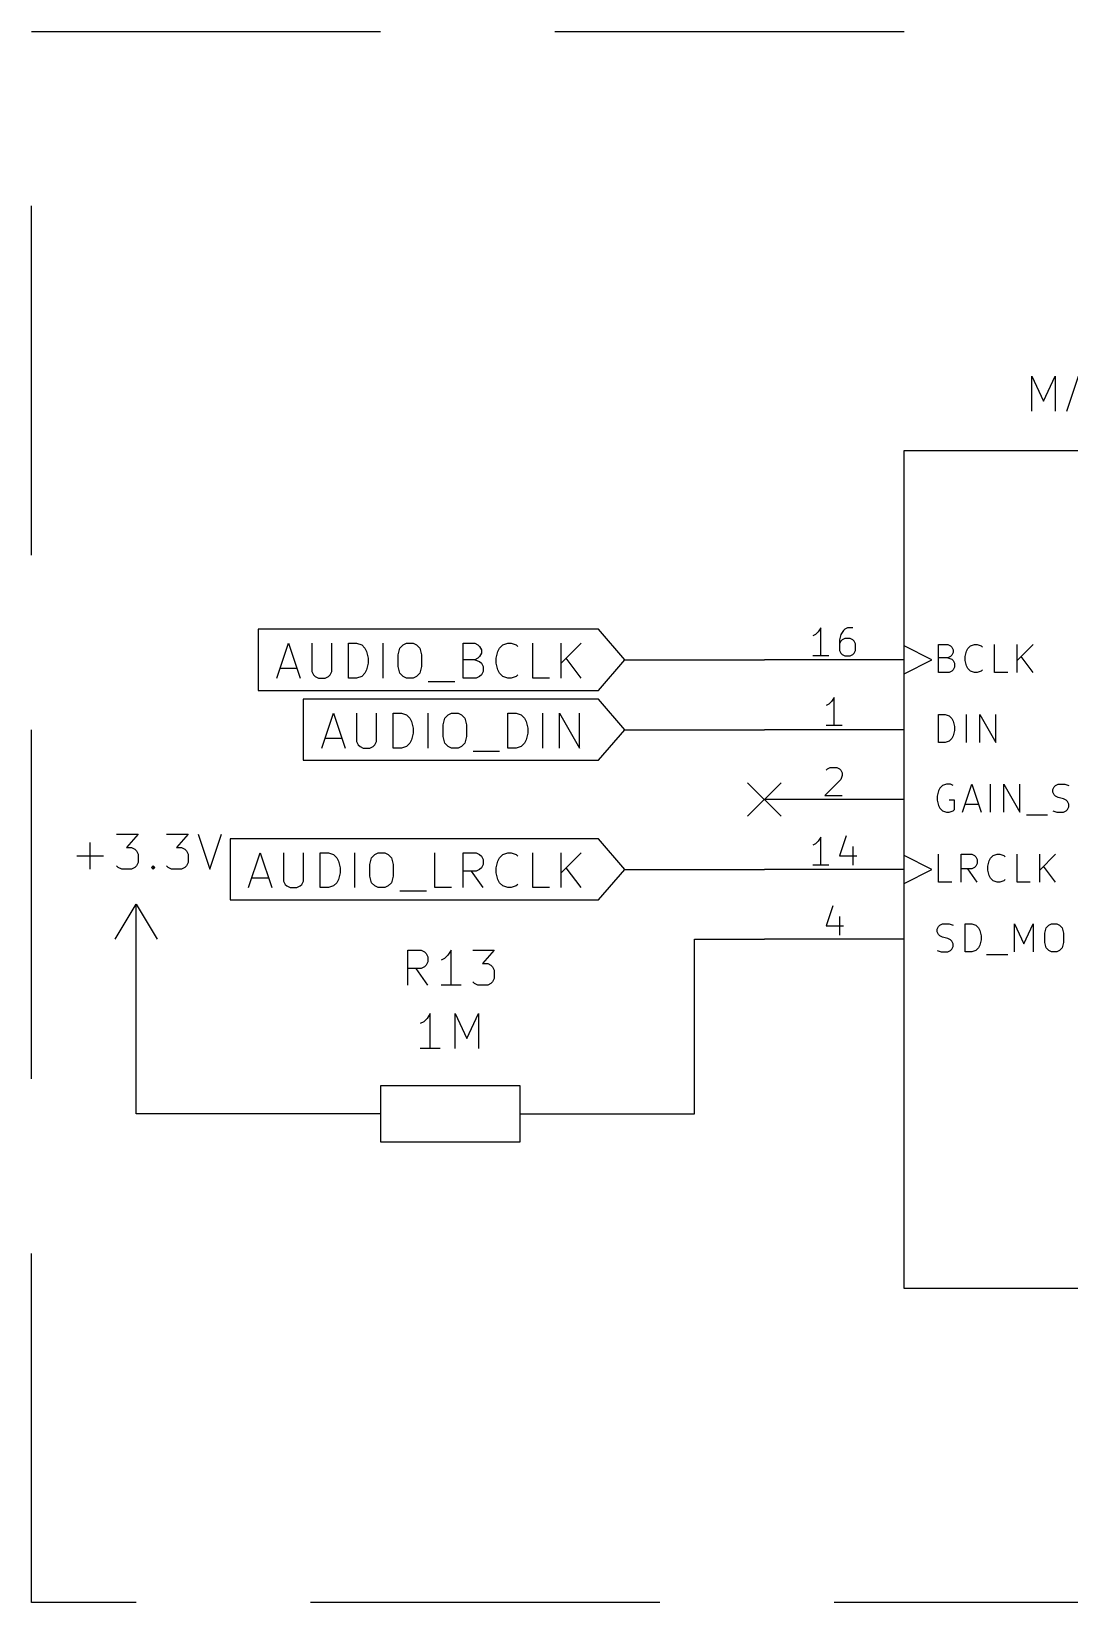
# Model space of a CAD drawing. Extents: x 0.4 to 16.1, y -11.3 to -0.4.
# Drawn here: x 10.6 to 12.087, y -5.85 to -3.6 of the extents above; entities that cross this region are included whole.
import ezdxf

# ---------------------------------------------------------------- set-up
doc = ezdxf.new("R2010")
doc.units = 0
doc.header["$MEASUREMENT"] = 0
doc.linetypes.add('DASHED', pattern=[0.75, 0.5, -0.25])
for name, color, linetype in [('BLUE4', 5, 'CONTINUOUS'), ('BROWN2', 54, 'CONTINUOUS'), ('CYAN2', 4, 'CONTINUOUS'), ('MAGENTA2', 6, 'CONTINUOUS'), ('MAGENTA3', 221, 'CONTINUOUS'), ('RED3', 11, 'CONTINUOUS')]:
    doc.layers.add(name, color=color, linetype=linetype)

msp = doc.modelspace()

# ---------------------------------------------------------------- linework, layer by layer
at = {"layer": 'BLUE4', "linetype": 'CONTINUOUS'}
for p, q in [((11.7309, -4.45409), (11.7271, -4.45981)), ((11.7309, -4.49409), (11.7309, -4.45409)), ((11.769, -4.45409), (11.7652, -4.456)), ((11.7767, -4.45409), (11.769, -4.45409)), ((11.7233, -4.46362), (11.7195, -4.46552)), ((11.7271, -4.45981), (11.7233, -4.46362)), ((11.7595, -4.46362), (11.7576, -4.47124)), ((11.7576, -4.47124), (11.7576, -4.48647)), ((11.7595, -4.47314), (11.7576, -4.47695)), ((11.7633, -4.4579), (11.7595, -4.46362)), ((11.7614, -4.47124), (11.7595, -4.47314)), ((11.7652, -4.46933), (11.7614, -4.47124)), ((11.7652, -4.456), (11.7633, -4.4579)), ((11.7729, -4.46933), (11.7652, -4.46933)), ((11.7767, -4.47124), (11.7729, -4.46933)), ((11.7786, -4.47314), (11.7767, -4.47124)), ((11.7805, -4.47695), (11.7786, -4.47314)), ((11.7805, -4.48647), (11.7805, -4.47695)), ((11.7424, -4.49409), (11.7195, -4.49409)), ((11.7576, -4.48647), (11.7595, -4.49028)), ((11.7595, -4.49028), (11.7614, -4.49219)), ((11.7614, -4.49219), (11.7652, -4.49409)), ((11.7652, -4.49409), (11.7729, -4.49409)), ((11.7729, -4.49409), (11.7767, -4.49219)), ((11.7767, -4.49219), (11.7786, -4.49028)), ((11.7786, -4.49028), (11.7805, -4.48647)), ((11.7424, -4.56362), (11.7386, -4.56552)), ((11.7462, -4.55981), (11.7424, -4.56362)), ((11.75, -4.55409), (11.7462, -4.55981)), ((11.75, -4.59409), (11.75, -4.55409)), ((11.7614, -4.59409), (11.7386, -4.59409)), ((11.7386, -4.6579), (11.7405, -4.656)), ((11.7405, -4.656), (11.7443, -4.65409)), ((11.7443, -4.65409), (11.7538, -4.65409)), ((11.7538, -4.65409), (11.7576, -4.656)), ((11.7576, -4.656), (11.7595, -4.6579)), ((11.7595, -4.67124), (11.7367, -4.69409)), ((11.7595, -4.6579), (11.7614, -4.66171)), ((11.7614, -4.66552), (11.7595, -4.67124)), ((11.7614, -4.66171), (11.7614, -4.66552)), ((11.7367, -4.69409), (11.7614, -4.69409)), ((11.7233, -4.76362), (11.7195, -4.76552)), ((11.7271, -4.75981), (11.7233, -4.76362)), ((11.7309, -4.75409), (11.7271, -4.75981)), ((11.7309, -4.79409), (11.7309, -4.75409)), ((11.7671, -4.75219), (11.7576, -4.78076)), ((11.7767, -4.76743), (11.7767, -4.79409)), ((11.7576, -4.78076), (11.7824, -4.78076)), ((11.7424, -4.79409), (11.7195, -4.79409)), ((11.7481, -4.85219), (11.7386, -4.88076)), ((11.7386, -4.88076), (11.7633, -4.88076)), ((11.7576, -4.86743), (11.7576, -4.89409))]:
    msp.add_line(p, q, dxfattribs=at)
at = {"layer": 'BROWN2', "linetype": 'CONTINUOUS'}
for p, q in [((11.85, -5.4), (11.85, -4.2)), ((11.85, -4.2), (12.85, -4.2)), ((11.4125, -4.45624), (10.925, -4.45624)), ((10.925, -4.45624), (10.925, -4.5)), ((10.9516, -4.52619), (10.9683, -4.47619)), ((10.9683, -4.47619), (10.985, -4.52619)), ((11.0016, -4.47619), (11.0016, -4.51667)), ((11.0302, -4.51667), (11.0302, -4.47619)), ((11.054, -4.52619), (11.054, -4.47619)), ((11.054, -4.47619), (11.0659, -4.47619)), ((11.0659, -4.47619), (11.0731, -4.47857)), ((11.104, -4.52619), (11.104, -4.47619)), ((11.1326, -4.47857), (11.1373, -4.47619)), ((11.1373, -4.47619), (11.1469, -4.47619)), ((11.1469, -4.47619), (11.1516, -4.47857)), ((11.2183, -4.52619), (11.2183, -4.47619)), ((11.2183, -4.47619), (11.235, -4.47619)), ((11.235, -4.47619), (11.2397, -4.47857)), ((11.2754, -4.47857), (11.2826, -4.47619)), ((11.2826, -4.47619), (11.2873, -4.47619)), ((11.2873, -4.47619), (11.2945, -4.47857)), ((11.3183, -4.52619), (11.3183, -4.47619)), ((11.3588, -4.52619), (11.3588, -4.47619)), ((11.3873, -4.47619), (11.3588, -4.50476)), ((11.45, -4.5), (11.4125, -4.45624)), ((11.0731, -4.47857), (11.0778, -4.48333)), ((11.0778, -4.48333), (11.0802, -4.4881)), ((11.0802, -4.4881), (11.0826, -4.49762)), ((11.0826, -4.49762), (11.0826, -4.50476)), ((11.1254, -4.49286), (11.1278, -4.48333)), ((11.1254, -4.50952), (11.1254, -4.49286)), ((11.1278, -4.48333), (11.1326, -4.47857)), ((11.1516, -4.47857), (11.1564, -4.48333)), ((11.1564, -4.48333), (11.1588, -4.49286)), ((11.1588, -4.49286), (11.1588, -4.50952)), ((11.2397, -4.49762), (11.235, -4.5)), ((11.2397, -4.47857), (11.2421, -4.48095)), ((11.2421, -4.49524), (11.2397, -4.49762)), ((11.2421, -4.48095), (11.2445, -4.48572)), ((11.2445, -4.49048), (11.2421, -4.49524)), ((11.2445, -4.48572), (11.2445, -4.49048)), ((11.2659, -4.49762), (11.2683, -4.4881)), ((11.2659, -4.50476), (11.2659, -4.49762)), ((11.2683, -4.4881), (11.2707, -4.48333)), ((11.2707, -4.48333), (11.2754, -4.47857)), ((11.2945, -4.47857), (11.2969, -4.48095)), ((11.3873, -4.52619), (11.3659, -4.49762)), ((11.89, -4.5), (11.85, -4.48)), ((10.925, -4.5), (10.925, -4.54376)), ((10.9564, -4.51191), (10.9802, -4.51191)), ((11.0016, -4.51667), (11.004, -4.52143)), ((11.004, -4.52143), (11.0064, -4.52381)), ((11.0254, -4.52381), (11.0278, -4.52143)), ((11.0278, -4.52143), (11.0302, -4.51667)), ((11.0778, -4.51905), (11.0731, -4.52381)), ((11.0802, -4.51429), (11.0778, -4.51905)), ((11.0826, -4.50476), (11.0802, -4.51429)), ((11.1278, -4.51905), (11.1254, -4.50952)), ((11.1326, -4.52381), (11.1278, -4.51905)), ((11.1564, -4.51905), (11.1516, -4.52381)), ((11.1588, -4.50952), (11.1564, -4.51905)), ((11.235, -4.5), (11.2183, -4.5)), ((11.235, -4.5), (11.2421, -4.50238)), ((11.2421, -4.50238), (11.2445, -4.50476)), ((11.2445, -4.52143), (11.2421, -4.52381)), ((11.2445, -4.50476), (11.2469, -4.50952)), ((11.2469, -4.51667), (11.2445, -4.52143)), ((11.2469, -4.50952), (11.2469, -4.51667)), ((11.2683, -4.51429), (11.2659, -4.50476)), ((11.2707, -4.51905), (11.2683, -4.51429)), ((11.2754, -4.52381), (11.2707, -4.51905)), ((11.2969, -4.52143), (11.2945, -4.52381)), ((11.4125, -4.54376), (11.45, -4.5)), ((11.85, -4.5), (11.65, -4.5)), ((11.85, -4.52), (11.89, -4.5)), ((10.925, -4.54376), (11.4125, -4.54376)), ((11.0064, -4.52381), (11.0112, -4.52619)), ((11.0112, -4.52619), (11.0207, -4.52619)), ((11.0207, -4.52619), (11.0254, -4.52381)), ((11.0659, -4.52619), (11.054, -4.52619)), ((11.0731, -4.52381), (11.0659, -4.52619)), ((11.1373, -4.52619), (11.1326, -4.52381)), ((11.1469, -4.52619), (11.1373, -4.52619)), ((11.1516, -4.52381), (11.1469, -4.52619)), ((11.1683, -4.53095), (11.2064, -4.53095)), ((11.2373, -4.52619), (11.2183, -4.52619)), ((11.2421, -4.52381), (11.2373, -4.52619)), ((11.2826, -4.52619), (11.2754, -4.52381)), ((11.2873, -4.52619), (11.2826, -4.52619)), ((11.2945, -4.52381), (11.2873, -4.52619)), ((11.3421, -4.52619), (11.3183, -4.52619)), ((11.4125, -4.55624), (10.9893, -4.55624)), ((10.9893, -4.55624), (10.9893, -4.6)), ((11.45, -4.6), (11.4125, -4.55624)), ((11.0159, -4.62619), (11.0326, -4.57619)), ((11.0326, -4.57619), (11.0493, -4.62619)), ((11.0659, -4.57619), (11.0659, -4.61667)), ((11.0945, -4.61667), (11.0945, -4.57619)), ((11.1183, -4.62619), (11.1183, -4.57619)), ((11.1183, -4.57619), (11.1302, -4.57619)), ((11.1302, -4.57619), (11.1373, -4.57857)), ((11.1373, -4.57857), (11.1421, -4.58333)), ((11.1421, -4.58333), (11.1445, -4.5881)), ((11.1445, -4.5881), (11.1469, -4.59762)), ((11.1683, -4.62619), (11.1683, -4.57619)), ((11.1897, -4.59286), (11.1921, -4.58333)), ((11.1921, -4.58333), (11.1969, -4.57857)), ((11.1969, -4.57857), (11.2016, -4.57619)), ((11.2016, -4.57619), (11.2112, -4.57619)), ((11.2112, -4.57619), (11.2159, -4.57857)), ((11.2159, -4.57857), (11.2207, -4.58333)), ((11.2207, -4.58333), (11.2231, -4.59286)), ((11.2826, -4.62619), (11.2826, -4.57619)), ((11.2826, -4.57619), (11.2945, -4.57619)), ((11.2945, -4.57619), (11.3016, -4.57857)), ((11.3016, -4.57857), (11.3064, -4.58333)), ((11.3064, -4.58333), (11.3088, -4.5881)), ((11.3088, -4.5881), (11.3112, -4.59762)), ((11.3326, -4.62619), (11.3326, -4.57619)), ((11.3564, -4.62619), (11.3564, -4.57619)), ((11.3564, -4.57619), (11.385, -4.62619)), ((11.385, -4.62619), (11.385, -4.57619)), ((10.9893, -4.6), (10.9893, -4.64376)), ((11.0207, -4.61191), (11.0445, -4.61191)), ((11.1469, -4.60476), (11.1445, -4.61429)), ((11.1469, -4.59762), (11.1469, -4.60476)), ((11.1897, -4.60952), (11.1897, -4.59286)), ((11.1921, -4.61905), (11.1897, -4.60952)), ((11.2231, -4.60952), (11.2207, -4.61905)), ((11.2231, -4.59286), (11.2231, -4.60952)), ((11.3112, -4.60476), (11.3088, -4.61429)), ((11.3112, -4.59762), (11.3112, -4.60476)), ((11.4125, -4.64376), (11.45, -4.6)), ((11.85, -4.6), (11.65, -4.6)), ((11.0659, -4.61667), (11.0683, -4.62143)), ((11.0683, -4.62143), (11.0707, -4.62381)), ((11.0707, -4.62381), (11.0754, -4.62619)), ((11.0754, -4.62619), (11.085, -4.62619)), ((11.085, -4.62619), (11.0897, -4.62381)), ((11.0897, -4.62381), (11.0921, -4.62143)), ((11.0921, -4.62143), (11.0945, -4.61667)), ((11.1302, -4.62619), (11.1183, -4.62619)), ((11.1373, -4.62381), (11.1302, -4.62619)), ((11.1421, -4.61905), (11.1373, -4.62381)), ((11.1445, -4.61429), (11.1421, -4.61905)), ((11.1969, -4.62381), (11.1921, -4.61905)), ((11.2016, -4.62619), (11.1969, -4.62381)), ((11.2112, -4.62619), (11.2016, -4.62619)), ((11.2159, -4.62381), (11.2112, -4.62619)), ((11.2207, -4.61905), (11.2159, -4.62381)), ((11.2326, -4.63095), (11.2707, -4.63095)), ((11.2945, -4.62619), (11.2826, -4.62619)), ((11.3016, -4.62381), (11.2945, -4.62619)), ((11.3064, -4.61905), (11.3016, -4.62381)), ((11.3088, -4.61429), (11.3064, -4.61905)), ((10.9893, -4.64376), (11.4125, -4.64376)), ((11.85, -4.7), (11.65, -4.7)), ((11.4125, -4.75624), (10.8845, -4.75624)), ((10.8845, -4.75624), (10.8845, -4.8)), ((11.45, -4.8), (11.4125, -4.75624)), ((10.9112, -4.82619), (10.9278, -4.77619)), ((10.9278, -4.77619), (10.9445, -4.82619)), ((10.9612, -4.77619), (10.9612, -4.81667)), ((10.9897, -4.81667), (10.9897, -4.77619)), ((11.0135, -4.82619), (11.0135, -4.77619)), ((11.0135, -4.77619), (11.0254, -4.77619)), ((11.0254, -4.77619), (11.0326, -4.77857)), ((11.0326, -4.77857), (11.0373, -4.78333)), ((11.0373, -4.78333), (11.0397, -4.7881)), ((11.0397, -4.7881), (11.0421, -4.79762)), ((11.0635, -4.82619), (11.0635, -4.77619)), ((11.085, -4.79286), (11.0873, -4.78333)), ((11.0873, -4.78333), (11.0921, -4.77857)), ((11.0921, -4.77857), (11.0969, -4.77619)), ((11.0969, -4.77619), (11.1064, -4.77619)), ((11.1064, -4.77619), (11.1112, -4.77857)), ((11.1112, -4.77857), (11.1159, -4.78333)), ((11.1159, -4.78333), (11.1183, -4.79286)), ((11.1778, -4.82619), (11.1778, -4.77619)), ((11.2183, -4.82619), (11.2183, -4.77619)), ((11.2183, -4.77619), (11.2373, -4.77619)), ((11.2373, -4.77619), (11.2421, -4.77857)), ((11.2421, -4.77857), (11.2445, -4.78095)), ((11.2445, -4.78095), (11.2469, -4.78572)), ((11.2469, -4.78572), (11.2469, -4.79286)), ((11.2659, -4.79762), (11.2683, -4.7881)), ((11.2683, -4.7881), (11.2707, -4.78333)), ((11.2707, -4.78333), (11.2754, -4.77857)), ((11.2754, -4.77857), (11.2826, -4.77619)), ((11.2826, -4.77619), (11.2873, -4.77619)), ((11.2873, -4.77619), (11.2945, -4.77857)), ((11.2945, -4.77857), (11.2969, -4.78095)), ((11.3183, -4.82619), (11.3183, -4.77619)), ((11.3588, -4.82619), (11.3588, -4.77619)), ((11.3873, -4.77619), (11.3588, -4.80476)), ((11.89, -4.8), (11.85, -4.78)), ((10.8845, -4.8), (10.8845, -4.84376)), ((10.9159, -4.81191), (10.9397, -4.81191)), ((11.0397, -4.81429), (11.0373, -4.81905)), ((11.0421, -4.80476), (11.0397, -4.81429)), ((11.0421, -4.79762), (11.0421, -4.80476)), ((11.085, -4.80952), (11.085, -4.79286)), ((11.0873, -4.81905), (11.085, -4.80952)), ((11.1183, -4.80952), (11.1159, -4.81905)), ((11.1183, -4.79286), (11.1183, -4.80952)), ((11.2373, -4.80238), (11.2183, -4.80238)), ((11.2469, -4.82619), (11.2302, -4.80238)), ((11.2421, -4.8), (11.2373, -4.80238)), ((11.2445, -4.79762), (11.2421, -4.8)), ((11.2469, -4.79286), (11.2445, -4.79762)), ((11.2659, -4.80476), (11.2659, -4.79762)), ((11.2683, -4.81429), (11.2659, -4.80476)), ((11.2707, -4.81905), (11.2683, -4.81429)), ((11.3873, -4.82619), (11.3659, -4.79762)), ((11.4125, -4.84376), (11.45, -4.8)), ((11.85, -4.8), (11.65, -4.8)), ((11.85, -4.82), (11.89, -4.8)), ((10.9612, -4.81667), (10.9635, -4.82143)), ((10.9635, -4.82143), (10.9659, -4.82381)), ((10.9659, -4.82381), (10.9707, -4.82619)), ((10.9707, -4.82619), (10.9802, -4.82619)), ((10.9802, -4.82619), (10.985, -4.82381)), ((10.985, -4.82381), (10.9873, -4.82143)), ((10.9873, -4.82143), (10.9897, -4.81667)), ((11.0254, -4.82619), (11.0135, -4.82619)), ((11.0326, -4.82381), (11.0254, -4.82619)), ((11.0373, -4.81905), (11.0326, -4.82381)), ((11.0921, -4.82381), (11.0873, -4.81905)), ((11.0969, -4.82619), (11.0921, -4.82381)), ((11.1064, -4.82619), (11.0969, -4.82619)), ((11.1112, -4.82381), (11.1064, -4.82619)), ((11.1159, -4.81905), (11.1112, -4.82381)), ((11.1278, -4.83095), (11.1659, -4.83095)), ((11.2016, -4.82619), (11.1778, -4.82619)), ((11.2754, -4.82381), (11.2707, -4.81905)), ((11.2826, -4.82619), (11.2754, -4.82381)), ((11.2873, -4.82619), (11.2826, -4.82619)), ((11.2945, -4.82381), (11.2873, -4.82619)), ((11.2969, -4.82143), (11.2945, -4.82381)), ((11.3421, -4.82619), (11.3183, -4.82619)), ((10.72, -4.9), (10.75, -4.85)), ((10.75, -4.95), (10.75, -4.85)), ((10.75, -4.85), (10.78, -4.9)), ((10.8845, -4.84376), (11.4125, -4.84376)), ((11.85, -4.9), (11.65, -4.9)), ((11.1, -5.11), (11.1, -5.19)), ((11.3, -5.11), (11.1, -5.11)), ((11.3, -5.19), (11.3, -5.11)), ((11.1, -5.15), (11.05, -5.15)), ((11.3, -5.15), (11.35, -5.15)), ((11.1, -5.19), (11.3, -5.19)), ((12.85, -5.4), (11.85, -5.4))]:
    msp.add_line(p, q, dxfattribs=at)
at = {"layer": 'CYAN2', "linetype": 'CONTINUOUS'}
for p, q in [((11.626, -4.676), (11.674, -4.724)), ((11.674, -4.676), (11.626, -4.724))]:
    msp.add_line(p, q, dxfattribs=at)
at = {"layer": 'MAGENTA2', "linetype": 'CONTINUOUS'}
for p, q in [((12.0333, -4.14362), (12.0333, -4.09362)), ((12.0333, -4.09362), (12.05, -4.12933)), ((12.05, -4.12933), (12.0667, -4.09362)), ((12.0667, -4.09362), (12.0667, -4.14362)), ((12.0833, -4.14362), (12.1, -4.09362)), ((11.8995, -4.51809), (11.8995, -4.47809)), ((11.8995, -4.47809), (11.9129, -4.47809)), ((11.9129, -4.49714), (11.8995, -4.49714)), ((11.9129, -4.47809), (11.9167, -4.48)), ((11.9167, -4.49524), (11.9129, -4.49714)), ((11.9129, -4.49714), (11.9186, -4.49905)), ((11.9167, -4.48), (11.9186, -4.4819)), ((11.9186, -4.49333), (11.9167, -4.49524)), ((11.9186, -4.4819), (11.9205, -4.48571)), ((11.9205, -4.48952), (11.9186, -4.49333)), ((11.9186, -4.49905), (11.9205, -4.50095)), ((11.9205, -4.48571), (11.9205, -4.48952)), ((11.9376, -4.49524), (11.9395, -4.48762)), ((11.9376, -4.50095), (11.9376, -4.49524)), ((11.9395, -4.48762), (11.9414, -4.48381)), ((11.9414, -4.48381), (11.9452, -4.48)), ((11.9452, -4.48), (11.9509, -4.47809)), ((11.9509, -4.47809), (11.9548, -4.47809)), ((11.9548, -4.47809), (11.9605, -4.48)), ((11.9605, -4.48), (11.9624, -4.4819)), ((11.9795, -4.51809), (11.9795, -4.47809)), ((12.0119, -4.51809), (12.0119, -4.47809)), ((12.0348, -4.47809), (12.0119, -4.50095)), ((12.0348, -4.51809), (12.0176, -4.49524)), ((11.9148, -4.51809), (11.8995, -4.51809)), ((11.9186, -4.51619), (11.9148, -4.51809)), ((11.9205, -4.51428), (11.9186, -4.51619)), ((11.9205, -4.50095), (11.9224, -4.50476)), ((11.9224, -4.51047), (11.9205, -4.51428)), ((11.9224, -4.50476), (11.9224, -4.51047)), ((11.9395, -4.50857), (11.9376, -4.50095)), ((11.9414, -4.51238), (11.9395, -4.50857)), ((11.9452, -4.51619), (11.9414, -4.51238)), ((11.9509, -4.51809), (11.9452, -4.51619)), ((11.9548, -4.51809), (11.9509, -4.51809)), ((11.9605, -4.51619), (11.9548, -4.51809)), ((11.9624, -4.51428), (11.9605, -4.51619)), ((11.9986, -4.51809), (11.9795, -4.51809)), ((11.8995, -4.61809), (11.8995, -4.57809)), ((11.8995, -4.57809), (11.909, -4.57809)), ((11.909, -4.57809), (11.9148, -4.58)), ((11.9148, -4.58), (11.9186, -4.58381)), ((11.9186, -4.58381), (11.9205, -4.58762)), ((11.9205, -4.58762), (11.9224, -4.59524)), ((11.9395, -4.61809), (11.9395, -4.57809)), ((11.9586, -4.61809), (11.9586, -4.57809)), ((11.9586, -4.57809), (11.9814, -4.61809)), ((11.9814, -4.61809), (11.9814, -4.57809)), ((11.9186, -4.61238), (11.9148, -4.61619)), ((11.9205, -4.60857), (11.9186, -4.61238)), ((11.9224, -4.60095), (11.9205, -4.60857)), ((11.9224, -4.59524), (11.9224, -4.60095)), ((11.909, -4.61809), (11.8995, -4.61809)), ((11.9148, -4.61619), (11.909, -4.61809)), ((11.9109, -4.67809), (11.9052, -4.68)), ((11.9167, -4.67809), (11.9109, -4.67809)), ((11.9205, -4.68), (11.9167, -4.67809)), ((11.9338, -4.71809), (11.9471, -4.67809)), ((11.9471, -4.67809), (11.9605, -4.71809)), ((11.9738, -4.71809), (11.9738, -4.67809)), ((11.9929, -4.71809), (11.9929, -4.67809)), ((11.9929, -4.67809), (12.0157, -4.71809)), ((12.0157, -4.71809), (12.0157, -4.67809)), ((12.0671, -4.68), (12.0709, -4.67809)), ((12.0709, -4.67809), (12.0805, -4.67809)), ((12.0805, -4.67809), (12.0862, -4.68)), ((11.8995, -4.68762), (11.8976, -4.69524)), ((11.8976, -4.69524), (11.8976, -4.70095)), ((11.8976, -4.70095), (11.8995, -4.70857)), ((11.9014, -4.68381), (11.8995, -4.68762)), ((11.9052, -4.68), (11.9014, -4.68381)), ((11.9224, -4.70095), (11.9148, -4.70095)), ((11.9224, -4.71428), (11.9224, -4.70095)), ((12.0633, -4.68571), (12.0652, -4.6819)), ((12.0633, -4.68952), (12.0633, -4.68571)), ((12.0652, -4.69333), (12.0633, -4.68952)), ((12.0652, -4.6819), (12.0671, -4.68)), ((12.0671, -4.69524), (12.0652, -4.69333)), ((12.0709, -4.69714), (12.0671, -4.69524)), ((12.0786, -4.69905), (12.0709, -4.69714)), ((12.0824, -4.70095), (12.0786, -4.69905)), ((12.0843, -4.70285), (12.0824, -4.70095)), ((11.8995, -4.70857), (11.9014, -4.71238)), ((11.9014, -4.71238), (11.9052, -4.71619)), ((11.9052, -4.71619), (11.9109, -4.71809)), ((11.9109, -4.71809), (11.9148, -4.71809)), ((11.9148, -4.71809), (11.9205, -4.71619)), ((11.9205, -4.71619), (11.9224, -4.71428)), ((11.9376, -4.70667), (11.9567, -4.70667)), ((12.0252, -4.7219), (12.0557, -4.7219)), ((12.0633, -4.71619), (12.069, -4.71809)), ((12.069, -4.71809), (12.0786, -4.71809)), ((12.0786, -4.71809), (12.0824, -4.71619)), ((12.0824, -4.71619), (12.0843, -4.71428)), ((12.0862, -4.70667), (12.0843, -4.70285)), ((12.0843, -4.71428), (12.0862, -4.71047)), ((12.0862, -4.71047), (12.0862, -4.70667)), ((10.684, -4.79962), (10.684, -4.76152)), ((10.7221, -4.74962), (10.7531, -4.74962)), ((10.7531, -4.74962), (10.7364, -4.76867)), ((10.7364, -4.76867), (10.7436, -4.76867)), ((10.7436, -4.76867), (10.7483, -4.77105)), ((10.7936, -4.74962), (10.8245, -4.74962)), ((10.8245, -4.74962), (10.8079, -4.76867)), ((10.8079, -4.76867), (10.815, -4.76867)), ((10.815, -4.76867), (10.8198, -4.77105)), ((10.8388, -4.74962), (10.8555, -4.79962)), ((10.8555, -4.79962), (10.8721, -4.74962)), ((10.665, -4.78057), (10.7031, -4.78057)), ((10.7483, -4.77105), (10.7507, -4.77343)), ((10.7507, -4.77343), (10.7531, -4.77819)), ((10.7531, -4.79009), (10.7507, -4.79485)), ((10.7531, -4.77819), (10.7531, -4.79009)), ((10.8198, -4.77105), (10.8221, -4.77343)), ((10.8221, -4.77343), (10.8245, -4.77819)), ((10.8245, -4.79009), (10.8221, -4.79485)), ((10.8245, -4.77819), (10.8245, -4.79009)), ((11.8995, -4.81809), (11.8995, -4.77809)), ((11.9319, -4.81809), (11.9319, -4.77809)), ((11.9319, -4.77809), (11.9471, -4.77809)), ((11.9471, -4.77809), (11.9509, -4.78)), ((11.9509, -4.78), (11.9529, -4.7819)), ((11.9529, -4.7819), (11.9548, -4.78571)), ((11.9548, -4.79143), (11.9529, -4.79524)), ((11.9548, -4.78571), (11.9548, -4.79143)), ((11.97, -4.79524), (11.9719, -4.78762)), ((11.9719, -4.78762), (11.9738, -4.78381)), ((11.9738, -4.78381), (11.9776, -4.78)), ((11.9776, -4.78), (11.9833, -4.77809)), ((11.9833, -4.77809), (11.9871, -4.77809)), ((11.9871, -4.77809), (11.9929, -4.78)), ((11.9929, -4.78), (11.9948, -4.7819)), ((12.0119, -4.81809), (12.0119, -4.77809)), ((12.0443, -4.81809), (12.0443, -4.77809)), ((12.0671, -4.77809), (12.0443, -4.80095)), ((10.7245, -4.79724), (10.7221, -4.79485)), ((10.7293, -4.79962), (10.7245, -4.79724)), ((10.7436, -4.79962), (10.7293, -4.79962)), ((10.7483, -4.79724), (10.7436, -4.79962)), ((10.7507, -4.79485), (10.7483, -4.79724)), ((10.7721, -4.79724), (10.7745, -4.79485)), ((10.7745, -4.79962), (10.7721, -4.79724)), ((10.7745, -4.79485), (10.7769, -4.79724)), ((10.7745, -4.79485), (10.7745, -4.79962)), ((10.7769, -4.79724), (10.7745, -4.79962)), ((10.7959, -4.79724), (10.7936, -4.79485)), ((10.8007, -4.79962), (10.7959, -4.79724)), ((10.815, -4.79962), (10.8007, -4.79962)), ((10.8198, -4.79724), (10.815, -4.79962)), ((10.8221, -4.79485), (10.8198, -4.79724)), ((11.9471, -4.79905), (11.9319, -4.79905)), ((11.9548, -4.81809), (11.9414, -4.79905)), ((11.9509, -4.79714), (11.9471, -4.79905)), ((11.9529, -4.79524), (11.9509, -4.79714)), ((11.97, -4.80095), (11.97, -4.79524)), ((11.9719, -4.80857), (11.97, -4.80095)), ((11.9738, -4.81238), (11.9719, -4.80857)), ((11.9776, -4.81619), (11.9738, -4.81238)), ((11.9948, -4.81428), (11.9929, -4.81619)), ((12.0671, -4.81809), (12.05, -4.79524)), ((11.9186, -4.81809), (11.8995, -4.81809)), ((11.9833, -4.81809), (11.9776, -4.81619)), ((11.9871, -4.81809), (11.9833, -4.81809)), ((11.9929, -4.81619), (11.9871, -4.81809)), ((12.0309, -4.81809), (12.0119, -4.81809)), ((11.8976, -4.88571), (11.8995, -4.8819)), ((11.8995, -4.8819), (11.9014, -4.88)), ((11.9014, -4.88), (11.9052, -4.87809)), ((11.9052, -4.87809), (11.9148, -4.87809)), ((11.9148, -4.87809), (11.9205, -4.88)), ((11.9376, -4.91809), (11.9376, -4.87809)), ((11.9376, -4.87809), (11.9471, -4.87809)), ((11.9471, -4.87809), (11.9529, -4.88)), ((11.9529, -4.88), (11.9567, -4.88381)), ((12.0081, -4.91809), (12.0081, -4.87809)), ((12.0081, -4.87809), (12.0214, -4.90667)), ((12.0214, -4.90667), (12.0348, -4.87809)), ((12.0348, -4.87809), (12.0348, -4.91809)), ((12.0538, -4.88381), (12.0576, -4.88)), ((12.0576, -4.88), (12.0614, -4.87809)), ((12.0614, -4.87809), (12.069, -4.87809)), ((12.069, -4.87809), (12.0729, -4.88)), ((12.0729, -4.88), (12.0767, -4.88381)), ((11.8976, -4.88952), (11.8976, -4.88571)), ((11.8995, -4.89333), (11.8976, -4.88952)), ((11.9014, -4.89524), (11.8995, -4.89333)), ((11.9052, -4.89714), (11.9014, -4.89524)), ((11.9129, -4.89905), (11.9052, -4.89714)), ((11.9167, -4.90095), (11.9129, -4.89905)), ((11.9186, -4.90285), (11.9167, -4.90095)), ((11.9205, -4.90667), (11.9186, -4.90285)), ((11.9567, -4.88381), (11.9586, -4.88762)), ((11.9586, -4.88762), (11.9605, -4.89524)), ((11.9605, -4.90095), (11.9586, -4.90857)), ((11.9605, -4.89524), (11.9605, -4.90095)), ((12.0519, -4.89143), (12.0538, -4.88381)), ((12.0519, -4.90476), (12.0519, -4.89143)), ((12.0538, -4.91238), (12.0519, -4.90476)), ((12.0767, -4.88381), (12.0786, -4.89143)), ((12.0786, -4.90476), (12.0767, -4.91238)), ((12.0786, -4.89143), (12.0786, -4.90476)), ((11.1393, -4.96562), (11.1393, -4.91562)), ((11.1393, -4.91562), (11.1583, -4.91562)), ((11.1583, -4.91562), (11.1631, -4.918)), ((11.1631, -4.918), (11.1655, -4.92038)), ((11.1655, -4.92038), (11.1679, -4.92514)), ((11.1679, -4.92514), (11.1679, -4.93228)), ((11.1964, -4.92276), (11.1917, -4.92752)), ((11.2012, -4.91562), (11.1964, -4.92276)), ((11.2012, -4.96562), (11.2012, -4.91562)), ((11.2321, -4.91562), (11.2631, -4.91562)), ((11.2631, -4.91562), (11.2464, -4.93467)), ((11.8976, -4.91619), (11.9033, -4.91809)), ((11.9033, -4.91809), (11.9129, -4.91809)), ((11.9129, -4.91809), (11.9167, -4.91619)), ((11.9167, -4.91619), (11.9186, -4.91428)), ((11.9186, -4.91428), (11.9205, -4.91047)), ((11.9205, -4.91047), (11.9205, -4.90667)), ((11.9471, -4.91809), (11.9376, -4.91809)), ((11.9529, -4.91619), (11.9471, -4.91809)), ((11.9567, -4.91238), (11.9529, -4.91619)), ((11.9586, -4.90857), (11.9567, -4.91238)), ((11.9681, -4.9219), (11.9986, -4.9219)), ((12.0576, -4.91619), (12.0538, -4.91238)), ((12.0614, -4.91809), (12.0576, -4.91619)), ((12.069, -4.91809), (12.0614, -4.91809)), ((12.0729, -4.91619), (12.069, -4.91809)), ((12.0767, -4.91238), (12.0729, -4.91619)), ((11.1583, -4.94181), (11.1393, -4.94181)), ((11.1679, -4.96562), (11.1512, -4.94181)), ((11.1631, -4.93943), (11.1583, -4.94181)), ((11.1655, -4.93705), (11.1631, -4.93943)), ((11.1679, -4.93228), (11.1655, -4.93705)), ((11.1917, -4.92752), (11.1869, -4.9299)), ((11.2464, -4.93467), (11.2536, -4.93467)), ((11.2536, -4.93467), (11.2583, -4.93705)), ((11.2583, -4.93705), (11.2607, -4.93943)), ((11.2607, -4.93943), (11.2631, -4.94419)), ((11.2631, -4.94419), (11.2631, -4.95609)), ((11.2155, -4.96562), (11.1869, -4.96562)), ((11.2345, -4.96324), (11.2321, -4.96085)), ((11.2393, -4.96562), (11.2345, -4.96324)), ((11.2536, -4.96562), (11.2393, -4.96562)), ((11.2583, -4.96324), (11.2536, -4.96562)), ((11.2607, -4.96085), (11.2583, -4.96324)), ((11.2631, -4.95609), (11.2607, -4.96085)), ((11.1667, -5.01376), (11.1619, -5.01852)), ((11.1714, -5.00662), (11.1667, -5.01376)), ((11.1714, -5.05662), (11.1714, -5.00662)), ((11.2071, -5.05662), (11.2071, -5.00662)), ((11.2071, -5.00662), (11.2238, -5.04233)), ((11.2238, -5.04233), (11.2405, -5.00662)), ((11.2405, -5.00662), (11.2405, -5.05662)), ((11.1619, -5.01852), (11.1571, -5.0209)), ((11.1857, -5.05662), (11.1571, -5.05662))]:
    msp.add_line(p, q, dxfattribs=at)
at = {"layer": 'MAGENTA3', "linetype": 'CONTINUOUS'}
for p, q in [((11.45, -4.5), (11.65, -4.5)), ((11.45, -4.6), (11.65, -4.6)), ((11.45, -4.8), (11.65, -4.8)), ((11.55, -4.9), (11.65, -4.9)), ((11.55, -5.15), (11.55, -4.9)), ((10.75, -5.15), (10.75, -4.95)), ((11.05, -5.15), (10.75, -5.15)), ((11.35, -5.15), (11.55, -5.15))]:
    msp.add_line(p, q, dxfattribs=at)
at = {"layer": 'RED3', "linetype": 'DASHED'}
for p, q in [((10.6, -3.6), (16, -3.6)), ((10.6, -5.85), (10.6, -3.6)), ((16, -5.85), (10.6, -5.85))]:
    msp.add_line(p, q, dxfattribs=at)

doc.saveas('drawing.dxf')
